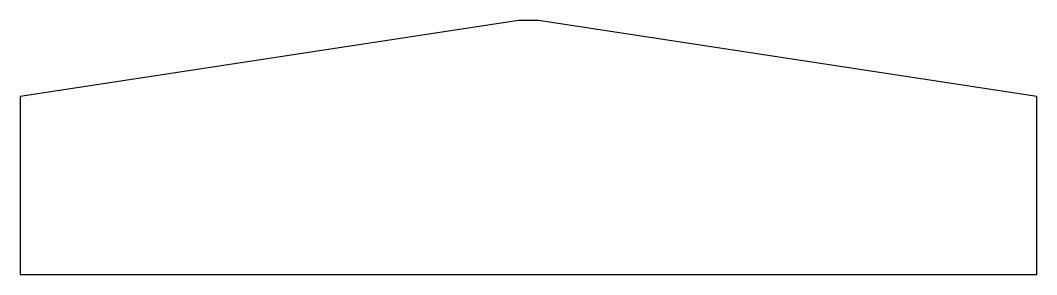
# Model space of a CAD drawing. Header units: millimetres. Extents: x -249 to 259, y -127 to 0.
import ezdxf

# ---------------------------------------------------------------- set-up
doc = ezdxf.new("R2010")
doc.units = ezdxf.units.MM

msp = doc.modelspace()

# ---------------------------------------------------------------- linework, layer by layer
at = {"color": 7, "linetype": 'Continuous', "lineweight": 25}
for p, q in [((0, 0), (-248.92, -38.1)), ((10.16, 0), (0, 0)), ((259.08, -38.1), (10.16, 0)), ((-248.92, -38.1), (-248.92, -127)), ((259.08, -127), (259.08, -38.1)), ((-248.92, -127), (259.08, -127))]:
    msp.add_line(p, q, dxfattribs=at)

doc.saveas('drawing.dxf')
